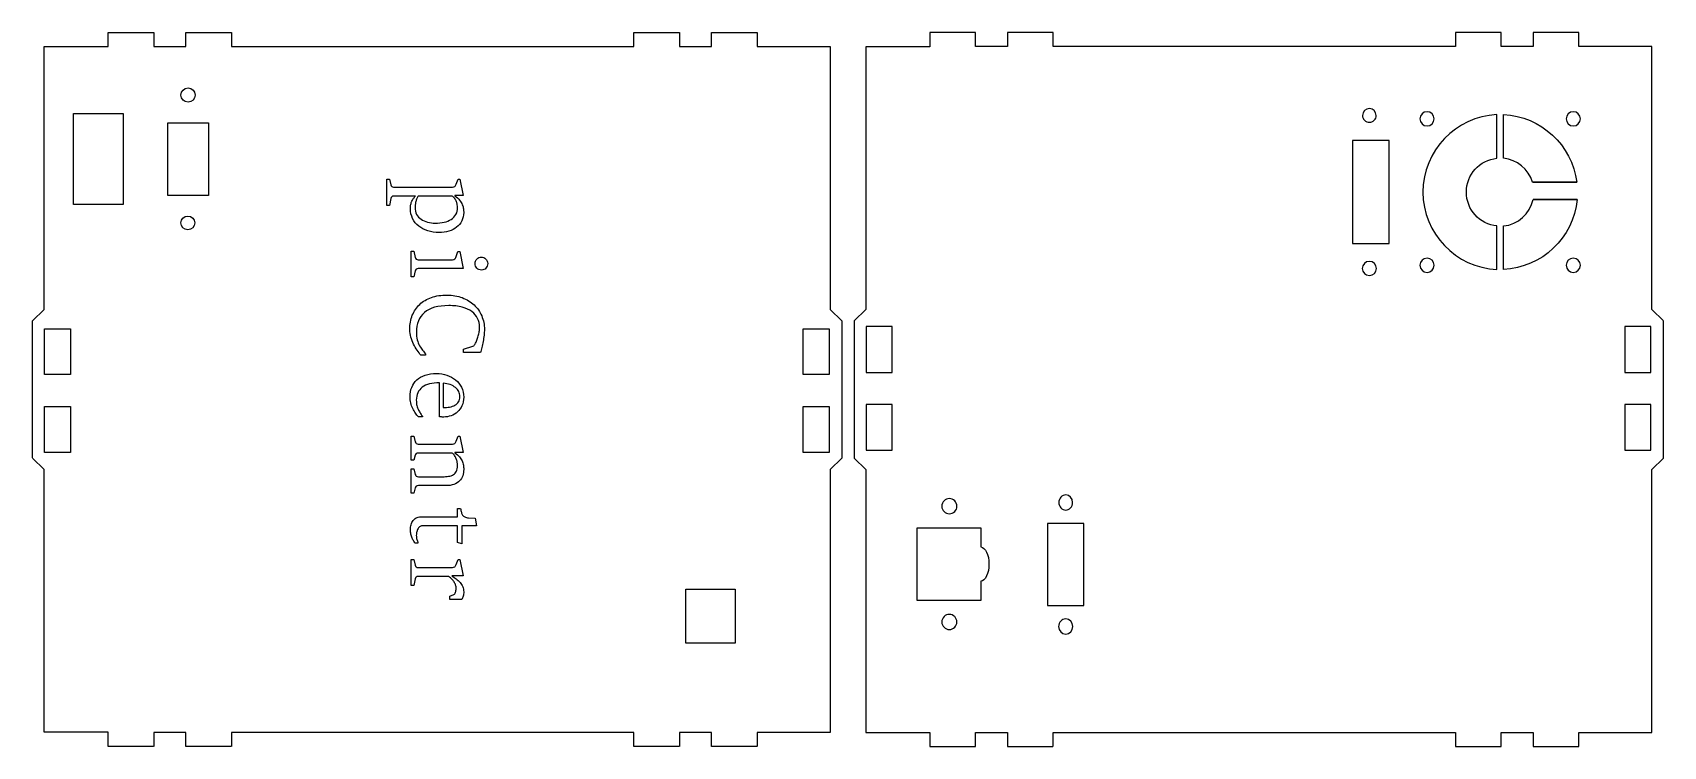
# Model space of a CAD drawing. Extents: x 0 to 357, y 0 to 156.
import ezdxf

# ---------------------------------------------------------------- set-up
doc = ezdxf.new("R2010")
doc.units = 0
doc.layers.add('Layer_1', color=7, linetype='CONTINUOUS')

msp = doc.modelspace()

# ---------------------------------------------------------------- linework, layer by layer
at = {"layer": 'Layer_1', "color": 7}
for p, q in [((16.600123, 153.141119), (16.600123, 156.141119)), ((16.600123, 156.141119), (26.600123, 156.141119)), ((26.600123, 156.141119), (26.600123, 153.141119)), ((33.600119, 153.141119), (33.600119, 156.141119)), ((33.600119, 156.141119), (43.600119, 156.141119)), ((43.600119, 156.141119), (43.600119, 153.141116)), ((131.600107, 153.141119), (131.600107, 156.141119)), ((131.600107, 156.141119), (141.600109, 156.141119)), ((141.600109, 156.141119), (141.600109, 153.141116)), ((148.600109, 153.141119), (148.600109, 156.141119)), ((148.600109, 156.141119), (158.600109, 156.141119)), ((158.600109, 156.141119), (158.600109, 153.141119)), ((206.3526, 156.141139), (196.352601, 156.141139)), ((196.352601, 156.141139), (196.352601, 153.041154)), ((206.3526, 153.141145), (206.3526, 156.141139)), ((223.352597, 156.141139), (213.352597, 156.141139)), ((213.352597, 156.141139), (213.352597, 153.141371)), ((223.352597, 153.141371), (223.352597, 156.141139)), ((321.352585, 156.141139), (311.352588, 156.141139)), ((311.352588, 156.141139), (311.352588, 153.141117)), ((321.352585, 153.141117), (321.352585, 156.141139)), ((338.352584, 156.141139), (328.352585, 156.141139)), ((328.352585, 156.141139), (328.352585, 153.141343)), ((338.352584, 153.141343), (338.352584, 156.141139)), ((2.600126, 95.641099), (2.600126, 153.141119)), ((2.600126, 153.141119), (16.600123, 153.141119)), ((26.600123, 153.141119), (33.600119, 153.141119)), ((43.600119, 153.141116), (77.80633, 153.141119)), ((77.80633, 153.141119), (131.600107, 153.141119)), ((141.600109, 153.141116), (148.600109, 153.141119)), ((158.600109, 153.141119), (174.600105, 153.141116)), ((174.600105, 153.141116), (174.600105, 95.641124)), ((196.352601, 153.041154), (182.352567, 153.041154)), ((182.352567, 153.041154), (182.352603, 95.641153)), ((213.352597, 153.141371), (206.3526, 153.141145)), ((311.352588, 153.141117), (223.352597, 153.141371)), ((328.352585, 153.141343), (321.352585, 153.141117)), ((354.352581, 153.141117), (338.352584, 153.141343)), ((354.352581, 95.641127), (354.352581, 153.141117)), ((0.100001, 63.19011), (0.100566, 93.141107)), ((0.100566, 93.141107), (2.600126, 95.641099)), ((174.600105, 95.641124), (177.100103, 93.141124)), ((177.100103, 93.141124), (177.100103, 63.14113)), ((182.352603, 95.641153), (179.852603, 93.141155)), ((179.852603, 93.141155), (179.852603, 63.141156)), ((356.852581, 93.141127), (354.352581, 95.641127)), ((356.852564, 63.141108), (356.852581, 93.070103)), ((2.600002, 60.641104), (0.100001, 63.141105)), ((177.100103, 63.14113), (174.600105, 60.641129)), ((179.852603, 63.141156), (182.352603, 60.641161)), ((354.352581, 60.641133), (356.852564, 63.141108)), ((2.599965, 3.241094), (2.600002, 60.641104)), ((174.600105, 60.641129), (174.600105, 3.141131)), ((182.352603, 60.641161), (182.352603, 3.141137)), ((354.352581, 3.141143), (354.352581, 60.641133)), ((16.599999, 3.241094), (2.599965, 3.241094)), ((16.599999, 0.141109), (16.599999, 3.241094)), ((26.560437, 0.141109), (16.599999, 0.141109)), ((33.600119, 3.140877), (26.60012, 3.141103)), ((26.60012, 3.141103), (26.60012, 0.141109)), ((33.600119, 0.141109), (33.600119, 3.140877)), ((43.560557, 0.141109), (33.600119, 0.141109)), ((131.600107, 3.141131), (43.600116, 3.140877)), ((43.600116, 3.140877), (43.600116, 0.141109)), ((131.600107, 0.141109), (131.600107, 3.141131)), ((141.560547, 0.141109), (131.600107, 0.141109)), ((148.600109, 3.140906), (141.600109, 3.141131)), ((141.600109, 3.141131), (141.600109, 0.141109)), ((148.600109, 0.141109), (148.600109, 3.140906)), ((158.560547, 0.141109), (148.600109, 0.141109)), ((174.600105, 3.141131), (158.600109, 3.140906)), ((158.600109, 3.140906), (158.600109, 0.141109)), ((182.352603, 3.141137), (196.352601, 3.141137)), ((196.352601, 3.141137), (196.352601, 0.141115)), ((196.352601, 0.141115), (206.348598, 0.141138)), ((206.352583, 0.141138), (206.352583, 3.141137)), ((206.352583, 3.141137), (213.35258, 3.141137)), ((213.35258, 3.141137), (213.35258, 0.141115)), ((213.35258, 0.141115), (223.312581, 0.141138)), ((223.35258, 0.141138), (223.35258, 3.141143)), ((223.35258, 3.141143), (257.558791, 3.141137)), ((257.558791, 3.141137), (311.352571, 3.141137)), ((311.352571, 3.141137), (311.352571, 0.141115)), ((311.352571, 0.141115), (321.348568, 0.141138)), ((321.352576, 0.141138), (321.352576, 3.141143)), ((321.352576, 3.141143), (328.352576, 3.141137)), ((328.352576, 3.141137), (328.352576, 0.141115)), ((328.352576, 0.141115), (338.339574, 0.141138)), ((338.352584, 3.141137), (354.352581, 3.141143)), ((338.352584, 0.141138), (338.352584, 3.141137))]:
    msp.add_line(p, q, dxfattribs=at)
at = {"layer": 'Layer_1', "color": 1}
for p, q in [((34.106225, 140.947782), (34.106225, 140.947782)), ((292.528145, 139.548626), (292.528145, 139.548626)), ((9.044442, 118.547784), (9.044442, 138.447801)), ((9.044442, 138.447801), (19.94444, 138.447801)), ((19.94444, 138.447801), (19.94444, 118.547784)), ((29.656662, 120.5478), (29.656662, 136.447799)), ((29.656662, 136.447799), (38.556661, 136.447799)), ((38.556661, 136.447799), (38.556661, 120.5478)), ((305.150356, 138.848619), (305.150356, 138.848619)), ((320.450458, 128.697331), (320.450458, 138.216808)), ((321.850182, 128.697574), (321.850182, 138.21707)), ((337.150354, 138.848619), (337.150354, 138.848619)), ((296.828142, 132.573614), (288.828144, 132.573614)), ((288.828144, 132.573614), (288.828144, 110.073591)), ((296.828142, 110.073591), (296.828142, 132.573614)), ((337.911494, 123.440637), (328.228844, 123.440637)), ((328.228844, 123.440637), (337.911494, 123.440637)), ((337.911494, 123.440637), (337.911494, 123.440637)), ((19.94444, 118.547784), (9.044442, 118.547784)), ((38.556661, 120.5478), (29.656662, 120.5478)), ((304.250245, 121.292836), (304.250245, 121.292836)), ((337.968268, 119.690717), (328.366097, 119.690717)), ((328.366097, 119.690717), (337.968268, 119.690717)), ((34.056216, 113.047792), (34.056216, 113.047792)), ((320.450458, 104.38046), (320.450458, 113.881198)), ((321.850182, 104.380714), (321.850182, 113.881457)), ((288.828144, 110.073591), (296.828142, 110.073591)), ((292.528145, 106.148611), (292.528145, 106.148611)), ((305.150356, 106.848635), (305.150356, 106.848635)), ((321.850182, 104.380714), (321.850182, 104.380714)), ((337.150354, 106.848635), (337.150354, 106.848635)), ((2.679997, 91.391123), (8.379996, 91.391126)), ((2.679997, 81.391129), (2.679997, 91.391123)), ((8.379996, 91.391126), (8.379996, 81.391129)), ((168.649554, 91.391123), (174.349554, 91.391126)), ((168.649554, 81.391129), (168.649554, 91.391123)), ((174.349554, 91.391126), (174.349554, 81.391129)), ((188.132583, 91.891122), (182.432584, 91.891122)), ((182.432584, 91.891122), (182.432584, 81.891131)), ((188.132583, 81.891131), (188.132583, 91.891122)), ((354.102701, 91.891122), (348.402701, 91.891122)), ((348.402701, 91.891122), (348.402701, 81.891131)), ((354.102701, 81.891131), (354.102701, 91.891122)), ((8.379996, 81.391129), (2.679997, 81.391129)), ((174.349554, 81.391129), (168.649554, 81.391129)), ((182.432584, 81.891131), (188.132583, 81.891131)), ((348.402701, 81.891131), (354.102701, 81.891131)), ((2.679997, 74.391129), (8.379996, 74.391129)), ((2.679997, 64.391134), (2.679997, 74.391129)), ((8.379996, 74.391129), (8.379996, 64.391134)), ((168.649554, 74.391129), (174.349554, 74.391129)), ((168.649554, 64.391134), (168.649554, 74.391129)), ((174.349554, 74.391129), (174.349554, 64.391134)), ((188.132583, 74.891131), (182.432584, 74.891131)), ((182.432584, 74.891131), (182.432584, 64.891137)), ((188.132583, 64.891134), (188.132583, 74.891131)), ((354.102701, 74.891131), (348.402701, 74.891131)), ((348.402701, 74.891131), (348.402701, 64.891137)), ((354.102701, 64.891134), (354.102701, 74.891131)), ((8.379996, 64.391134), (2.679997, 64.391134)), ((174.349554, 64.391134), (168.649554, 64.391134)), ((182.432584, 64.891137), (188.132583, 64.891134)), ((348.402701, 64.891137), (354.102701, 64.891134)), ((200.652482, 54.284399), (200.652482, 54.284399)), ((226.102576, 55.091052), (226.102576, 55.091052)), ((193.602585, 32.034225), (193.602585, 47.934579)), ((193.602585, 47.934579), (207.502582, 47.934579)), ((207.502582, 47.934579), (207.502582, 43.729914)), ((230.052572, 48.841083), (222.152574, 48.841083)), ((222.152574, 48.841083), (222.152574, 30.941085)), ((230.052572, 30.941085), (230.052572, 48.841083)), ((209.318835, 39.984405), (209.318835, 39.984405)), ((207.502582, 36.240552), (207.502582, 32.034225)), ((142.993324, 22.691128), (142.993324, 34.491127)), ((142.993324, 34.491127), (153.793328, 34.491127)), ((153.793328, 34.491127), (153.793328, 22.691128)), ((207.502582, 32.034225), (193.602585, 32.034225)), ((200.652493, 28.984399), (200.652493, 28.984399)), ((222.152574, 30.941085), (230.052572, 30.941085)), ((226.102568, 27.991112), (226.102568, 27.991112)), ((153.793328, 22.691128), (142.993324, 22.691128))]:
    msp.add_line(p, q, dxfattribs=at)
at = {"layer": 'Layer_1', "color": 3}
for p, q in [((77.579745, 118.323948), (77.579745, 124.149015)), ((77.579745, 124.149015), (78.144189, 124.149015)), ((78.144189, 124.149015), (78.460278, 122.87337)), ((78.144189, 124.149015), (78.144189, 124.149015)), ((79.081167, 122.376659), (91.973078, 122.376659)), ((92.774589, 123.031415), (93.1697, 124.115148)), ((93.1697, 124.115148), (93.564812, 124.115148)), ((93.564812, 124.115148), (94.309878, 120.513992)), ((78.144189, 118.323948), (77.579745, 118.323948)), ((78.460278, 119.915681), (78.144189, 118.323948)), ((83.393523, 120.423681), (79.081167, 120.423681)), ((83.856367, 120.423681), (83.393523, 120.423681)), ((91.8489, 120.423681), (84.454678, 120.423681)), ((84.454678, 120.423681), (84.454678, 120.423681)), ((94.309878, 120.513992), (92.469789, 120.513992)), ((92.469789, 120.513992), (92.469789, 120.480126)), ((82.941967, 102.792822), (82.941967, 108.36953)), ((82.941967, 108.36953), (83.506412, 108.36953)), ((83.506412, 108.36953), (83.811212, 107.014863)), ((83.506412, 108.36953), (83.506412, 108.36953)), ((92.752012, 107.184197), (93.158412, 108.324374)), ((93.158412, 108.324374), (93.542234, 108.324374)), ((93.542234, 108.324374), (94.298589, 104.553888)), ((83.811212, 104.057177), (83.506412, 102.792822)), ((84.443389, 106.518152), (91.961789, 106.518152)), ((94.298589, 104.553888), (84.443389, 104.553888)), ((96.895034, 105.671488), (96.895034, 105.671488)), ((83.506412, 102.792822), (82.941967, 102.792822)), ((86.080278, 85.641737), (85.030412, 85.641737)), ((86.080278, 85.91267), (86.080278, 85.641737)), ((86.080278, 85.641737), (86.080278, 85.641737)), ((94.377612, 86.962537), (96.409612, 87.63987)), ((94.377612, 86.240048), (94.377612, 86.962537)), ((98.069078, 86.240048), (94.377612, 86.240048)), ((89.128278, 72.191999), (89.128278, 79.597511)), ((89.941078, 79.541063), (89.941078, 74.190133)), ((85.402945, 72.135555), (84.511123, 72.135555)), ((85.402945, 72.293599), (85.402945, 72.135555)), ((85.402945, 72.135555), (85.402945, 72.135555)), ((89.941078, 74.190133), (89.941078, 74.190133)), ((82.941967, 62.677758), (82.941967, 67.972247)), ((82.941967, 67.972247), (83.506412, 67.972247)), ((83.506412, 67.972247), (83.811212, 66.707888)), ((83.506412, 67.972247), (83.506412, 67.972247)), ((92.774589, 66.877224), (93.1697, 67.960958)), ((93.1697, 67.960958), (93.564812, 67.960958)), ((93.564812, 67.960958), (94.309878, 64.337224)), ((84.443389, 66.211177), (91.973078, 66.211177)), ((91.882767, 64.258202), (84.443389, 64.258202)), ((94.309878, 64.337224), (92.469789, 64.337224)), ((92.469789, 64.337224), (92.469789, 64.314647)), ((83.506412, 62.677758), (82.941967, 62.677758)), ((82.941967, 55.509313), (82.941967, 60.792513)), ((82.941967, 60.792513), (83.506412, 60.792513)), ((83.811212, 63.761491), (83.506412, 62.677758)), ((83.506412, 60.792513), (83.811212, 59.562024)), ((84.488545, 59.076602), (89.726589, 59.076602)), ((90.482945, 57.123624), (84.488545, 57.123624)), ((83.506412, 55.509313), (82.941967, 55.509313)), ((83.811212, 56.626913), (83.506412, 55.509313)), ((84.985256, 50.310512), (93.056812, 50.310512)), ((93.056812, 50.310512), (93.056812, 52.105445)), ((93.056812, 52.105445), (93.700278, 52.105445)), ((93.056812, 50.310512), (93.056812, 50.310512)), ((95.450056, 50.096023), (96.883745, 50.005715)), ((96.883745, 50.005715), (97.222412, 48.357534)), ((93.056812, 48.357534), (85.323923, 48.357534)), ((93.056812, 44.699934), (93.056812, 48.357534)), ((97.222412, 48.357534), (94.027656, 48.357534)), ((94.027656, 48.357534), (94.027656, 44.417712)), ((84.398234, 44.553181), (83.743478, 44.553181)), ((84.398234, 44.711226), (84.398234, 44.553181)), ((94.027656, 44.417712), (93.056812, 44.699934)), ((82.941967, 35.26993), (82.941967, 41.015972)), ((82.941967, 41.015972), (83.506412, 41.015972)), ((83.506412, 41.015972), (83.811212, 39.740327)), ((83.506412, 41.015972), (83.506412, 41.015972)), ((92.7633, 39.909661), (93.1697, 41.004683)), ((93.1697, 41.004683), (93.564812, 41.004683)), ((93.564812, 41.004683), (94.309878, 37.414819)), ((83.811212, 36.782641), (83.506412, 35.26993)), ((84.443389, 39.232327), (91.939212, 39.232327)), ((91.1377, 37.279352), (84.443389, 37.279352)), ((94.309878, 37.414819), (91.815034, 37.414819)), ((91.815034, 37.414819), (91.815034, 37.392241)), ((83.506412, 35.26993), (82.941967, 35.26993)), ((91.3409, 32.944419), (92.277878, 33.305663)), ((91.3409, 32.233219), (91.3409, 32.944419)), ((94.016367, 32.233219), (91.3409, 32.233219))]:
    msp.add_line(p, q, dxfattribs=at)
at = {"layer": 'Layer_1', "color": 1}
for points in [[(32.556224, 142.497783), (32.556224, 143.353825), (33.250183, 144.047784), (34.106225, 144.047781)], [(34.106225, 144.047781), (34.962262, 144.047781), (35.656221, 143.353825), (35.656221, 142.497783)], [(34.106225, 140.947782), (33.25018, 140.947782), (32.556221, 141.641741), (32.556224, 142.497783)], [(35.656221, 142.497783), (35.656221, 141.641743), (34.962262, 140.947784), (34.106225, 140.947782)], [(292.528145, 139.548626), (291.699724, 139.548626), (291.028151, 138.877064), (291.028143, 138.048643)], [(294.028145, 138.048643), (294.028137, 138.877061), (293.356566, 139.548626), (292.528145, 139.548626)], [(291.028143, 138.048643), (291.02814, 137.650814), (291.186173, 137.269281), (291.467481, 136.987973)], [(291.467481, 136.987973), (291.748786, 136.706665), (292.130316, 136.548629), (292.528145, 136.548632)], [(292.528145, 136.548632), (292.925971, 136.548632), (293.307505, 136.706668), (293.58881, 136.987973)], [(293.58881, 136.987973), (293.870115, 137.269281), (294.028148, 137.650814), (294.028145, 138.048643)], [(305.150356, 138.848619), (304.294317, 138.848622), (303.600361, 138.154665), (303.600355, 137.298629)], [(303.600355, 137.298629), (303.600364, 136.442592), (304.29432, 135.748642), (305.150356, 135.748642)], [(320.450458, 138.216808), (311.393338, 137.815773), (304.255291, 130.358827), (304.250245, 121.292836)], [(306.700349, 137.298629), (306.700346, 138.154663), (306.006393, 138.848616), (305.150356, 138.848619)], [(305.150356, 135.748642), (306.00639, 135.748648), (306.700341, 136.442595), (306.700349, 137.298629)], [(321.850182, 138.21707), (330.084582, 137.851923), (336.862618, 131.616121), (337.911494, 123.440637)], [(337.150354, 138.848619), (336.294315, 138.848622), (335.600356, 138.154665), (335.600353, 137.298629)], [(335.600353, 137.298629), (335.600362, 136.442592), (336.294318, 135.748642), (337.150354, 135.748642)], [(338.70035, 137.298629), (338.700344, 138.154665), (338.006391, 138.848619), (337.150354, 138.848619)], [(337.150354, 135.748642), (338.006388, 135.748645), (338.700341, 136.442595), (338.70035, 137.298629)], [(313.750438, 121.292836), (313.754361, 125.114012), (316.648688, 128.312659), (320.450458, 128.697331)], [(328.228844, 123.440637), (327.35881, 126.319947), (324.842672, 128.393606), (321.850182, 128.697574)], [(304.250245, 121.292836), (304.261506, 112.231332), (311.397817, 104.781292), (320.450458, 104.38046)], [(320.450458, 113.881198), (316.64597, 114.266146), (313.750703, 117.468922), (313.750438, 121.292836)], [(321.850182, 113.881457), (325.047999, 114.209315), (327.674901, 116.551325), (328.366097, 119.690717)], [(337.968268, 119.690717), (337.159558, 111.28479), (330.286563, 104.756375), (321.850182, 104.380714)], [(32.556216, 114.547792), (32.556216, 115.376219), (33.227789, 116.047792), (34.056216, 116.047792)], [(34.056216, 113.047792), (33.227789, 113.047792), (32.556216, 113.719365), (32.556216, 114.547792)], [(34.056216, 116.047792), (34.884645, 116.047792), (35.556218, 115.376219), (35.556218, 114.547792)], [(35.556218, 114.547792), (35.556218, 113.719365), (34.884645, 113.047792), (34.056216, 113.047792)], [(292.528145, 106.148611), (291.672106, 106.148614), (290.978147, 105.454657), (290.978144, 104.598621)], [(290.978144, 104.598621), (290.978147, 103.742582), (291.672106, 103.048625), (292.528145, 103.048625)], [(294.078144, 104.598621), (294.078141, 105.454657), (293.384182, 106.148611), (292.528145, 106.148611)], [(292.528145, 103.048625), (293.384182, 103.048628), (294.078141, 103.742582), (294.078144, 104.598621)], [(305.150356, 106.848635), (304.294317, 106.848638), (303.600361, 106.154681), (303.600355, 105.298645)], [(303.600355, 105.298645), (303.600361, 104.442606), (304.294317, 103.748649), (305.150356, 103.748649)], [(306.700349, 105.298645), (306.700346, 106.154679), (306.006393, 106.848632), (305.150356, 106.848635)], [(305.150356, 103.748649), (306.006393, 103.748655), (306.700346, 104.442608), (306.700349, 105.298645)], [(337.150354, 106.848635), (336.294315, 106.848638), (335.600356, 106.154681), (335.600353, 105.298645)], [(335.600353, 105.298645), (335.600356, 104.442606), (336.294315, 103.748649), (337.150354, 103.748649)], [(338.700347, 105.298645), (338.700344, 106.154679), (338.006391, 106.848632), (337.150354, 106.848635)], [(337.150354, 103.748649), (338.006391, 103.748655), (338.700344, 104.442608), (338.700347, 105.298645)], [(200.652482, 54.284399), (199.741214, 54.284399), (199.002485, 53.545671), (199.002484, 52.634401)], [(202.302483, 52.634401), (202.302482, 53.545671), (201.563751, 54.284402), (200.652482, 54.284399)], [(225.041914, 54.607777), (224.760609, 54.298343), (224.602573, 53.878659), (224.602573, 53.441054)], [(226.102576, 55.091052), (225.70475, 55.091052), (225.323219, 54.917212), (225.041914, 54.607777)], [(227.602576, 53.441054), (227.602576, 54.352321), (226.931003, 55.091052), (226.102576, 55.091052)], [(199.002484, 52.634401), (199.002483, 52.196795), (199.176321, 51.777111), (199.485756, 51.467674)], [(199.485756, 51.467674), (199.79519, 51.158237), (200.214874, 50.9844), (200.652482, 50.984397)], [(200.652482, 50.984397), (201.09009, 50.984397), (201.509775, 51.158237), (201.81921, 51.467671)], [(201.81921, 51.467671), (202.128645, 51.777108), (202.302484, 52.196792), (202.302483, 52.634401)], [(224.602573, 53.441054), (224.602573, 53.003446), (224.760609, 52.583759), (225.041914, 52.274325)], [(225.041914, 52.274325), (225.323219, 51.964888), (225.70475, 51.79105), (226.102576, 51.791053)], [(226.102576, 51.791053), (226.500399, 51.791053), (226.881933, 51.96489), (227.163238, 52.274325)], [(227.163238, 52.274325), (227.44454, 52.583761), (227.602576, 53.003446), (227.602576, 53.441054)], [(207.502582, 43.729914), (208.514233, 43.666488), (209.318121, 42.008697), (209.318835, 39.984405)], [(209.318835, 39.984405), (209.317706, 37.960753), (208.513911, 36.303956), (207.502582, 36.240552)], [(200.652493, 28.984399), (200.214886, 28.984399), (199.795201, 28.810561), (199.485766, 28.501127)], [(202.302491, 27.334398), (202.302492, 28.245668), (201.563763, 28.984399), (200.652493, 28.984399)], [(199.485766, 28.501127), (199.176331, 28.19169), (199.002492, 27.772006), (199.002492, 27.334398)], [(199.002492, 27.334398), (199.002492, 26.896792), (199.176331, 26.477105), (199.485766, 26.167671)], [(199.485766, 26.167671), (199.795201, 25.858237), (200.214886, 25.684397), (200.652493, 25.684397)], [(200.652493, 25.684397), (201.563763, 25.684399), (202.302492, 26.42313), (202.302491, 27.334398)], [(225.006552, 27.50784), (224.715869, 27.198403), (224.552566, 26.778719), (224.552566, 26.341111)], [(224.552566, 26.341111), (224.552566, 25.429844), (225.246525, 24.691113), (226.102568, 24.691113)], [(226.102568, 27.991112), (225.691483, 27.991115), (225.297232, 27.817274), (225.006552, 27.50784)], [(227.652566, 26.341111), (227.652566, 27.252381), (226.95861, 27.991112), (226.102568, 27.991112)], [(226.102568, 24.691113), (226.958607, 24.691116), (227.652566, 25.429844), (227.652566, 26.341111)]]:
    msp.add_open_spline(points, degree=3, dxfattribs=at)
at = {"layer": 'Layer_1', "color": 3}
for points in [[(78.460278, 122.87337), (78.497907, 122.722853), (78.569405, 122.602437), (78.674767, 122.512126)], [(78.674767, 122.512126), (78.780132, 122.421815), (78.915596, 122.376659), (79.081167, 122.376659)], [(91.973078, 122.376659), (92.161225, 122.376659), (92.319272, 122.429341), (92.447212, 122.534703)], [(92.447212, 122.534703), (92.575151, 122.632541), (92.684278, 122.79811), (92.774589, 123.031415)], [(78.674767, 120.288215), (78.561878, 120.190377), (78.490383, 120.066199), (78.460278, 119.915681)], [(79.081167, 120.423681), (78.915596, 120.423681), (78.780132, 120.378526), (78.674767, 120.288215)], [(82.750056, 117.714348), (82.750056, 118.037961), (82.780161, 118.335237), (82.840367, 118.60617)], [(82.840367, 118.60617), (82.900574, 118.869577), (82.983361, 119.11417), (83.088723, 119.339948)], [(83.088723, 119.339948), (83.194085, 119.558199), (83.310738, 119.757637), (83.438678, 119.938259)], [(83.438678, 119.938259), (83.574145, 120.118881), (83.713374, 120.280688), (83.856367, 120.423681)], [(83.799923, 118.515859), (83.769818, 118.290081), (83.754767, 118.105694), (83.754767, 117.962703)], [(83.754767, 117.962703), (83.754767, 117.368154), (83.875183, 116.856392), (84.116012, 116.427417)], [(83.935389, 119.204481), (83.875183, 118.963653), (83.830027, 118.73411), (83.799923, 118.515859)], [(84.149878, 119.893103), (84.067094, 119.667326), (83.995596, 119.437783), (83.935389, 119.204481)], [(84.454678, 120.423681), (84.341789, 120.288215), (84.240189, 120.111354), (84.149878, 119.893103)], [(92.435923, 119.859237), (92.277878, 120.069964), (92.082205, 120.25811), (91.8489, 120.423681)], [(92.819745, 119.193192), (92.729434, 119.41897), (92.601494, 119.640983), (92.435923, 119.859237)], [(92.469789, 120.480126), (92.913818, 120.171564), (93.263774, 119.85171), (93.519656, 119.52057)], [(92.706856, 116.382262), (92.955212, 116.811237), (93.079389, 117.326761), (93.079389, 117.928837)], [(93.011656, 118.527148), (92.974025, 118.745399), (92.910056, 118.967415), (92.819745, 119.193192)], [(93.079389, 117.928837), (93.079389, 118.101932), (93.056812, 118.30137), (93.011656, 118.527148)], [(93.519656, 119.52057), (93.775538, 119.181903), (93.96745, 118.854526), (94.095389, 118.538437)], [(94.095389, 118.538437), (94.230856, 118.214821), (94.317405, 117.910021), (94.355034, 117.624037)], [(83.235478, 115.501728), (82.911863, 116.148957), (82.750056, 116.886497), (82.750056, 117.714348)], [(84.578856, 113.853551), (84.014412, 114.297579), (83.566618, 114.846973), (83.235478, 115.501728)], [(84.116012, 116.427417), (84.364367, 115.990913), (84.691745, 115.633433), (85.098145, 115.354973)], [(85.098145, 115.354973), (85.504545, 115.068986), (85.974916, 114.858262), (86.509256, 114.722795)], [(86.509256, 114.722795), (87.051123, 114.587328), (87.611805, 114.519595), (88.1913, 114.519595)], [(88.1913, 114.519595), (88.891212, 114.519595), (89.534678, 114.583566), (90.1217, 114.711506)], [(90.1217, 114.711506), (90.71625, 114.839446), (91.231776, 115.042646), (91.668278, 115.321106)], [(91.668278, 115.321106), (92.112307, 115.599566), (92.4585, 115.953284), (92.706856, 116.382262)], [(93.993789, 114.993728), (93.722856, 114.444335), (93.346561, 113.985255), (92.8649, 113.616484)], [(94.411478, 116.845106), (94.411478, 116.152719), (94.27225, 115.535595), (93.993789, 114.993728)], [(94.355034, 117.624037), (94.392663, 117.330526), (94.411478, 117.070881), (94.411478, 116.845106)], [(86.554412, 112.814973), (85.801818, 113.055802), (85.1433, 113.401995), (84.578856, 113.853551)], [(88.992812, 112.453728), (88.127329, 112.453728), (87.314529, 112.574144), (86.554412, 112.814973)], [(91.148989, 112.758528), (90.494234, 112.555328), (89.775507, 112.453728), (88.992812, 112.453728)], [(92.8649, 113.616484), (92.38324, 113.240189), (91.811272, 112.954202), (91.148989, 112.758528)], [(92.435923, 106.676197), (92.563863, 106.774034), (92.669225, 106.943365), (92.752012, 107.184197)], [(97.719123, 106.969708), (97.884694, 107.044965), (98.069078, 107.082597), (98.272278, 107.082597)], [(98.272278, 107.082597), (98.467951, 107.082597), (98.648574, 107.044965), (98.814145, 106.969708)], [(83.811212, 107.014863), (83.848843, 106.87187), (83.920338, 106.755219), (84.0257, 106.664908)], [(84.0257, 104.418422), (83.920338, 104.32811), (83.848843, 104.207695), (83.811212, 104.057177)], [(84.0257, 106.664908), (84.138589, 106.56707), (84.277818, 106.518152), (84.443389, 106.518152)], [(84.443389, 104.553888), (84.270294, 104.553888), (84.131063, 104.508733), (84.0257, 104.418422)], [(91.961789, 106.518152), (92.149938, 106.518152), (92.307983, 106.570834), (92.435923, 106.676197)], [(96.895034, 105.671488), (96.895034, 105.867161), (96.9289, 106.051546), (96.996634, 106.224641)], [(96.996634, 105.118333), (96.9289, 105.291428), (96.895034, 105.475812), (96.895034, 105.671488)], [(96.996634, 106.224641), (97.071894, 106.390212), (97.169729, 106.536965), (97.290145, 106.664908)], [(97.290145, 104.655488), (97.169729, 104.783428), (97.071894, 104.93771), (96.996634, 105.118333)], [(97.290145, 106.664908), (97.410561, 106.792847), (97.553551, 106.894447), (97.719123, 106.969708)], [(97.730412, 104.350688), (97.557316, 104.418422), (97.410561, 104.520022), (97.290145, 104.655488)], [(98.294856, 104.237799), (98.091656, 104.237799), (97.903507, 104.275428), (97.730412, 104.350688)], [(98.836723, 104.350688), (98.671151, 104.275428), (98.490529, 104.237799), (98.294856, 104.237799)], [(98.814145, 106.969708), (98.98724, 106.894447), (99.133996, 106.792847), (99.254412, 106.664908)], [(99.2657, 104.655488), (99.145285, 104.520022), (99.002294, 104.418422), (98.836723, 104.350688)], [(99.254412, 106.664908), (99.382351, 106.536965), (99.480189, 106.390212), (99.547923, 106.224641)], [(99.547923, 105.118333), (99.480189, 104.93771), (99.386116, 104.783428), (99.2657, 104.655488)], [(99.547923, 106.224641), (99.615656, 106.051546), (99.649523, 105.867161), (99.649523, 105.671488)], [(99.649523, 105.671488), (99.649523, 105.475812), (99.615656, 105.291428), (99.547923, 105.118333)], [(83.167745, 94.368045), (83.544043, 95.293734), (84.082145, 96.083959), (84.782056, 96.738715)], [(84.782056, 96.738715), (85.481967, 97.39347), (86.332396, 97.90147), (87.333345, 98.262715)], [(91.1377, 96.47907), (88.782085, 96.47907), (87.009729, 95.974832), (85.820634, 94.966359)], [(87.333345, 98.262715), (88.341818, 98.616432), (89.478234, 98.793292), (90.742589, 98.793292)], [(90.742589, 98.793292), (91.961789, 98.793292), (93.075625, 98.601381), (94.0841, 98.217559)], [(94.0841, 96.140404), (93.241196, 96.366181), (92.259063, 96.47907), (91.1377, 96.47907)], [(94.0841, 98.217559), (95.092576, 97.833737), (95.954294, 97.303159), (96.669256, 96.625823)], [(96.669256, 96.625823), (97.391745, 95.948492), (97.948663, 95.150743), (98.340012, 94.232581)], [(82.614589, 91.252315), (82.614589, 92.403781), (82.798976, 93.442359), (83.167745, 94.368045)], [(85.820634, 94.966359), (84.639063, 93.957883), (84.048278, 92.512905), (84.048278, 90.631423)], [(96.195123, 95.169559), (95.630678, 95.583483), (94.927005, 95.907099), (94.0841, 96.140404)], [(97.459478, 93.679426), (97.181018, 94.251394), (96.759567, 94.748105), (96.195123, 95.169559)], [(97.877167, 91.771604), (97.877167, 92.463988), (97.737938, 93.099928), (97.459478, 93.679426)], [(98.340012, 94.232581), (98.738885, 93.306892), (98.938323, 92.305943), (98.938323, 91.229737)], [(82.851656, 89.604137), (82.693612, 90.138477), (82.614589, 90.68787), (82.614589, 91.252315)], [(83.427389, 88.068848), (83.194085, 88.550505), (83.002174, 89.06227), (82.851656, 89.604137)], [(84.048278, 90.631423), (84.048278, 90.02935), (84.116012, 89.487483), (84.251478, 89.005826)], [(97.278856, 88.915515), (97.399272, 89.209026), (97.504634, 89.517588), (97.594945, 89.841204)], [(97.594945, 89.841204), (97.685256, 90.164816), (97.752989, 90.492194), (97.798145, 90.823337)], [(97.798145, 90.823337), (97.850827, 91.14695), (97.877167, 91.463039), (97.877167, 91.771604)], [(98.8593, 89.987959), (98.806618, 89.528877), (98.738885, 89.073559), (98.6561, 88.622004)], [(98.938323, 91.229737), (98.938323, 90.853439), (98.911991, 90.439515), (98.8593, 89.987959)], [(84.206323, 86.736759), (83.927865, 87.143159), (83.668218, 87.587188), (83.427389, 88.068848)], [(85.030412, 85.641737), (84.767005, 85.957826), (84.492307, 86.322832), (84.206323, 86.736759)], [(84.251478, 89.005826), (84.386945, 88.524166), (84.556278, 88.091426), (84.759478, 87.707604)], [(84.759478, 87.707604), (84.970205, 87.323781), (85.192218, 86.988877), (85.425523, 86.702892)], [(85.425523, 86.702892), (85.658827, 86.409381), (85.877078, 86.145972), (86.080278, 85.91267)], [(96.409612, 87.63987), (96.545078, 87.669972), (96.646678, 87.730181), (96.714412, 87.820492)], [(96.714412, 87.820492), (96.789672, 87.910804), (96.857405, 88.008641), (96.917612, 88.114004)], [(96.917612, 88.114004), (97.045551, 88.354832), (97.165967, 88.622004), (97.278856, 88.915515)], [(98.373878, 87.323781), (98.268516, 86.909854), (98.166916, 86.54861), (98.069078, 86.240048)], [(98.6561, 88.622004), (98.573316, 88.170448), (98.47924, 87.737705), (98.373878, 87.323781)], [(82.659745, 76.538219), (82.659745, 77.290812), (82.783923, 77.979435), (83.032278, 78.604085)], [(83.032278, 78.604085), (83.288161, 79.228739), (83.660694, 79.766841), (84.149878, 80.218397)], [(85.3465, 78.637952), (84.473494, 77.99825), (84.036989, 77.049984), (84.036989, 75.793152)], [(84.149878, 80.218397), (84.646589, 80.669952), (85.256189, 81.019908), (85.978678, 81.268263)], [(89.128278, 79.597511), (87.4801, 79.589975), (86.219507, 79.270133), (85.3465, 78.637952)], [(85.978678, 81.268263), (86.701167, 81.516622), (87.532783, 81.640797), (88.473523, 81.640797)], [(88.473523, 81.640797), (89.263745, 81.640797), (90.016338, 81.524146), (90.7313, 81.290841)], [(91.453789, 79.202399), (91.002234, 79.360441), (90.497996, 79.473333), (89.941078, 79.541063)], [(90.7313, 81.290841), (91.453789, 81.050012), (92.085967, 80.703819), (92.627834, 80.252263)], [(92.593967, 78.581511), (92.285405, 78.829863), (91.905345, 79.036828), (91.453789, 79.202399)], [(93.327745, 77.700974), (93.15465, 78.032117), (92.910056, 78.325628), (92.593967, 78.581511)], [(92.627834, 80.252263), (93.1697, 79.800711), (93.60244, 79.255079), (93.926056, 78.615374)], [(93.926056, 78.615374), (94.249672, 77.968146), (94.411478, 77.241895), (94.411478, 76.436622)], [(82.829078, 75.206133), (82.716189, 75.635111), (82.659745, 76.079139), (82.659745, 76.538219)], [(83.258056, 73.998219), (83.084961, 74.374517), (82.941967, 74.777152), (82.829078, 75.206133)], [(84.036989, 75.793152), (84.036989, 75.371701), (84.082145, 74.980352), (84.172456, 74.619111)], [(92.492367, 74.720711), (92.831034, 74.908857), (93.098205, 75.15345), (93.293878, 75.454488)], [(93.293878, 75.454488), (93.489551, 75.755523), (93.587389, 76.124295), (93.587389, 76.560799)], [(93.587389, 76.560799), (93.587389, 76.98225), (93.50084, 77.362311), (93.327745, 77.700974)], [(94.411478, 76.436622), (94.411478, 75.744235), (94.283538, 75.130873), (94.027656, 74.59653)], [(83.845078, 72.97093), (83.626827, 73.279495), (83.431154, 73.621923), (83.258056, 73.998219)], [(84.511123, 72.135555), (84.285345, 72.376384), (84.063329, 72.654844), (83.845078, 72.97093)], [(84.172456, 74.619111), (84.270294, 74.257866), (84.386945, 73.930488), (84.522412, 73.636977)], [(84.522412, 73.636977), (84.665405, 73.343466), (84.815923, 73.087584), (84.973967, 72.86933)], [(84.973967, 72.86933), (85.132012, 72.643555), (85.275005, 72.451644), (85.402945, 72.293599)], [(89.331478, 72.15813), (89.256218, 72.173172), (89.188485, 72.184461), (89.128278, 72.191999)], [(89.568545, 72.135555), (89.485761, 72.135555), (89.406738, 72.14309), (89.331478, 72.158133)], [(89.805612, 72.124266), (89.730351, 72.124266), (89.651329, 72.12802), (89.568545, 72.135555)], [(90.031389, 72.112977), (89.963656, 72.112977), (89.888396, 72.116731), (89.805612, 72.124266)], [(89.941078, 74.190133), (90.430263, 74.190133), (90.893107, 74.231523), (91.329612, 74.314311)], [(91.6457, 72.406488), (91.118885, 72.210812), (90.580783, 72.112977), (90.031389, 72.112977)], [(91.329612, 74.314311), (91.77364, 74.397095), (92.161225, 74.532561), (92.492367, 74.720711)], [(93.045523, 73.241866), (92.639123, 72.873095), (92.172516, 72.594635), (91.6457, 72.406488)], [(94.027656, 74.59653), (93.7793, 74.054666), (93.451923, 73.603111), (93.045523, 73.241866)], [(83.811212, 66.707888), (83.856367, 66.564898), (83.931627, 66.448247), (84.036989, 66.357935)], [(84.443389, 64.258202), (84.270294, 64.258202), (84.131063, 64.213044), (84.0257, 64.122735)], [(84.036989, 66.357935), (84.142351, 66.260098), (84.277818, 66.211177), (84.443389, 66.211177)], [(92.424634, 63.682469), (92.274116, 63.90072), (92.093494, 64.092631), (91.882767, 64.258202)], [(91.973078, 66.211177), (92.161225, 66.211177), (92.319272, 66.26386), (92.447212, 66.369224)], [(92.447212, 66.369224), (92.575151, 66.474586), (92.684278, 66.64392), (92.774589, 66.877224)], [(92.469789, 64.314644), (92.876189, 64.021135), (93.207329, 63.727624), (93.463212, 63.434113)], [(84.0257, 64.122735), (83.920338, 64.024898), (83.848843, 63.904482), (83.811212, 63.761491)], [(92.785878, 62.993847), (92.695567, 63.234675), (92.575151, 63.464215), (92.424634, 63.682469)], [(93.000367, 62.260069), (92.955212, 62.508424), (92.883716, 62.753015), (92.785878, 62.993847)], [(92.831034, 60.273224), (92.989078, 60.589313), (93.0681, 61.010764), (93.0681, 61.53758)], [(93.0681, 61.53758), (93.0681, 61.770882), (93.045523, 62.011713), (93.000367, 62.260069)], [(93.463212, 63.434113), (93.719094, 63.133075), (93.914767, 62.832037), (94.050234, 62.531002)], [(94.050234, 62.531002), (94.193225, 62.229964), (94.2873, 61.928926), (94.332456, 61.627891)], [(94.411478, 60.690913), (94.411478, 60.194202), (94.336218, 59.727593), (94.1857, 59.291091)], [(94.332456, 61.627891), (94.385138, 61.319326), (94.411478, 61.007002), (94.411478, 60.690913)], [(83.811212, 59.562024), (83.856367, 59.419031), (83.931627, 59.30238), (84.036989, 59.212069)], [(84.036989, 59.212069), (84.149878, 59.121758), (84.300396, 59.076602), (84.488545, 59.076602)], [(84.488545, 57.123624), (84.300396, 57.123624), (84.149878, 57.074707), (84.036989, 56.976869)], [(89.726589, 59.076602), (90.238351, 59.076602), (90.697434, 59.106707), (91.103834, 59.166913)], [(92.266589, 57.405847), (91.769878, 57.217698), (91.175329, 57.123624), (90.482945, 57.123624)], [(91.103834, 59.166913), (91.517761, 59.22712), (91.867716, 59.347535), (92.1537, 59.528158)], [(92.1537, 59.528158), (92.447212, 59.701253), (92.672989, 59.949609), (92.831034, 60.273224)], [(93.485789, 58.162202), (93.1697, 57.838586), (92.7633, 57.586469), (92.266589, 57.405847)], [(94.1857, 59.291091), (94.035183, 58.854586), (93.801878, 58.478291), (93.485789, 58.162202)], [(84.036989, 56.976869), (83.9241, 56.871504), (83.848843, 56.754853), (83.811212, 56.626913)], [(83.3145, 49.497712), (83.50265, 49.746067), (83.735954, 49.945505), (84.014412, 50.096023)], [(84.014412, 50.096023), (84.300396, 50.239016), (84.624012, 50.310512), (84.985256, 50.310512)], [(93.700278, 52.105445), (93.768012, 51.811934), (93.831983, 51.544763), (93.892189, 51.303934)], [(93.892189, 51.303934), (93.959923, 51.063105), (94.050234, 50.856143), (94.163123, 50.683045)], [(94.163123, 50.683045), (94.276012, 50.50995), (94.430294, 50.374483), (94.625967, 50.276645)], [(94.625967, 50.276645), (94.829167, 50.17881), (95.103863, 50.118604), (95.450056, 50.096023)], [(82.738767, 47.465715), (82.738767, 47.872112), (82.79145, 48.24841), (82.896812, 48.594604)], [(82.862945, 46.517445), (82.780161, 46.818483), (82.738767, 47.134572), (82.738767, 47.465715)], [(83.133878, 45.670781), (83.028516, 45.926661), (82.938205, 46.208883), (82.862945, 46.517445)], [(82.896812, 48.594604), (82.99465, 48.940794), (83.133878, 49.241832), (83.3145, 49.497712)], [(84.104723, 46.878692), (84.059567, 46.637861), (84.036989, 46.427134), (84.036989, 46.246512)], [(84.3305, 47.567315), (84.232663, 47.349061), (84.157405, 47.119521), (84.104723, 46.878692)], [(84.725612, 48.131756), (84.567567, 47.973715), (84.435863, 47.785566), (84.3305, 47.567315)], [(85.323923, 48.357534), (85.090618, 48.357534), (84.891183, 48.282277), (84.725612, 48.131756)], [(83.472545, 45.004734), (83.359656, 45.192883), (83.246767, 45.414899), (83.133878, 45.670781)], [(83.743478, 44.553181), (83.675745, 44.658543), (83.585434, 44.809061), (83.472545, 45.004734)], [(84.036989, 46.246512), (84.036989, 46.126099), (84.048278, 45.990632), (84.070856, 45.840115)], [(84.070856, 45.840115), (84.100961, 45.68207), (84.131063, 45.53155), (84.161167, 45.388559)], [(84.161167, 45.388559), (84.198796, 45.238039), (84.236425, 45.102572), (84.274056, 44.982159)], [(84.274056, 44.982159), (84.319212, 44.861743), (84.360605, 44.771432), (84.398234, 44.711226)], [(83.811212, 39.740327), (83.848843, 39.58981), (83.920338, 39.469394), (84.0257, 39.379083)], [(84.0257, 39.379083), (84.138589, 39.281245), (84.277818, 39.232327), (84.443389, 39.232327)], [(91.939212, 39.232327), (92.134885, 39.232327), (92.300456, 39.288772), (92.435923, 39.401661)], [(92.435923, 39.401661), (92.571389, 39.507023), (92.680516, 39.676356), (92.7633, 39.909661)], [(84.0257, 37.143886), (83.920338, 37.053574), (83.848843, 36.933159), (83.811212, 36.782641)], [(84.443389, 37.279352), (84.270294, 37.279352), (84.131063, 37.234197), (84.0257, 37.143886)], [(91.803745, 36.703619), (91.608072, 36.899292), (91.386056, 37.091203), (91.1377, 37.279352)], [(92.311745, 36.08273), (92.176278, 36.300981), (92.006945, 36.507943), (91.803745, 36.703619)], [(91.815034, 37.392241), (92.146174, 37.181514), (92.466025, 36.959501), (92.774589, 36.726197)], [(92.639123, 35.382819), (92.563863, 35.623648), (92.454738, 35.856952), (92.311745, 36.08273)], [(92.774589, 36.726197), (93.083151, 36.492892), (93.35785, 36.237012), (93.598678, 35.958552)], [(93.598678, 35.958552), (93.839507, 35.672565), (94.035183, 35.367765), (94.1857, 35.044152)], [(92.277878, 33.305663), (92.353138, 33.335765), (92.420872, 33.399737), (92.481078, 33.497574)], [(92.481078, 33.497574), (92.541285, 33.587886), (92.590205, 33.697012), (92.627834, 33.824952)], [(92.627834, 33.824952), (92.665463, 33.945365), (92.695567, 34.073308), (92.718145, 34.208774)], [(92.752012, 34.592597), (92.752012, 34.871054), (92.714383, 35.134463), (92.639123, 35.382819)], [(92.718145, 34.208774), (92.740723, 34.344241), (92.752012, 34.472181), (92.752012, 34.592597)], [(94.174412, 32.605752), (94.129256, 32.485337), (94.076574, 32.361159), (94.016367, 32.233219)], [(94.298589, 32.978286), (94.268485, 32.842819), (94.227094, 32.718641), (94.174412, 32.605752)], [(94.1857, 35.044152), (94.336218, 34.713012), (94.411478, 34.348003), (94.411478, 33.94913)], [(94.377612, 33.407263), (94.362569, 33.249219), (94.336218, 33.106225), (94.298589, 32.978286)], [(94.411478, 33.94913), (94.411478, 33.74593), (94.400189, 33.565308), (94.377612, 33.407263)]]:
    msp.add_open_spline(points, degree=3, dxfattribs=at)

doc.saveas('drawing.dxf')
